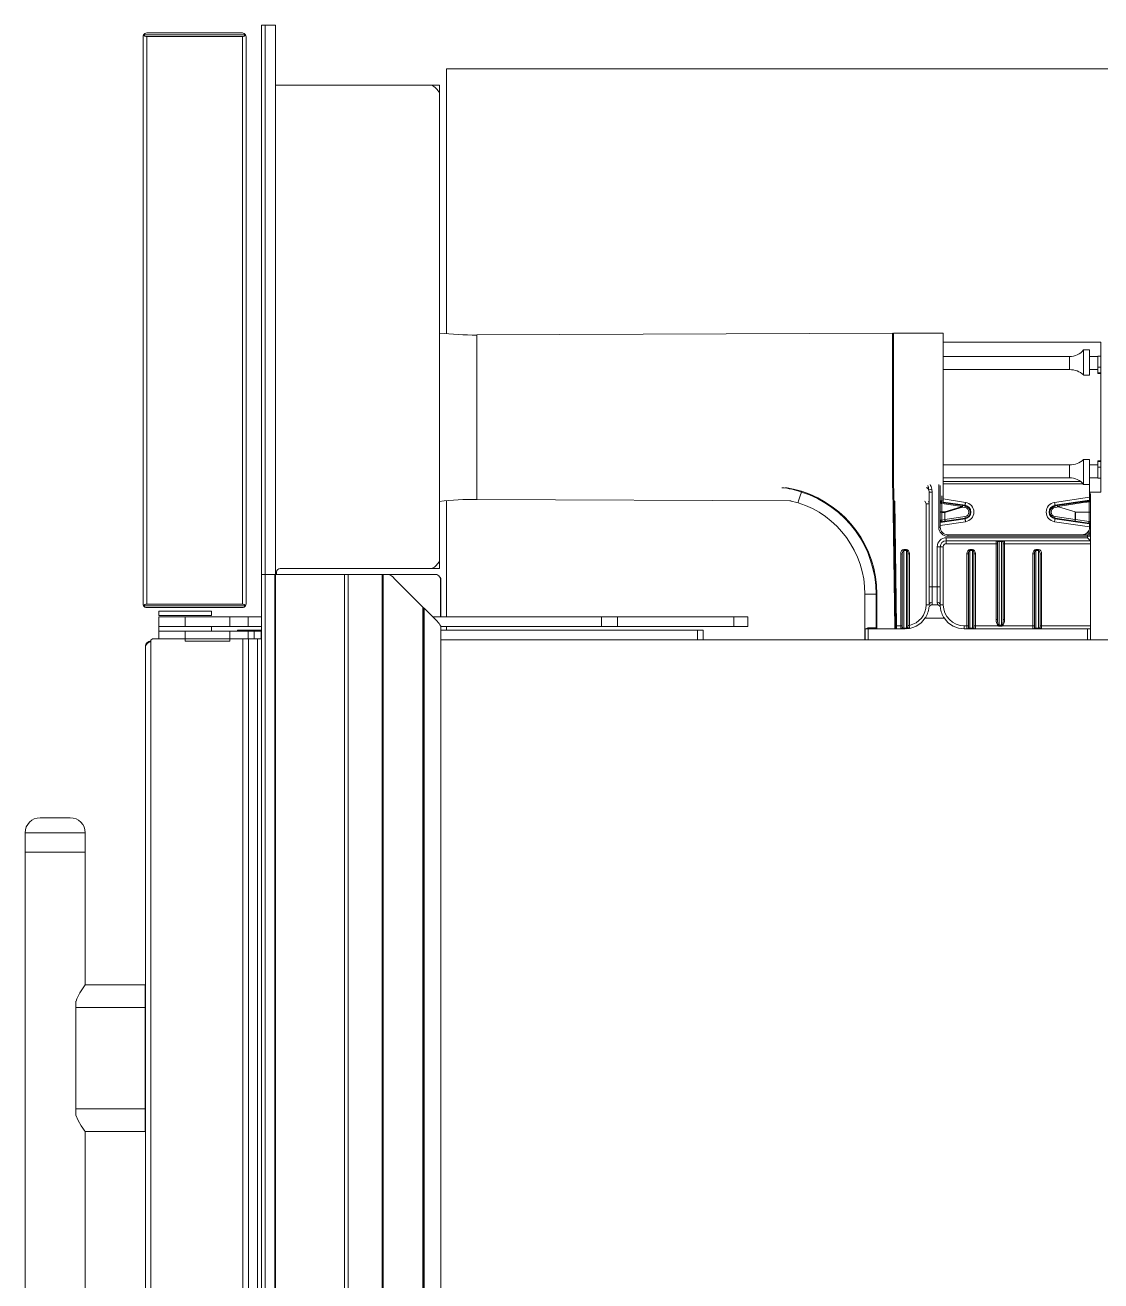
# Model space of a CAD drawing. Header units: millimetres. Extents: x -10942 to 92711, y -16583 to 30009.
# Drawn here: x -3777 to -3322, y 2478 to 3009 of the extents above; entities that cross this region are included whole.
import ezdxf

# ---------------------------------------------------------------- set-up
doc = ezdxf.new("R2010")
doc.units = ezdxf.units.MM
doc.header["$LTSCALE"] = 1000
doc.header["$MEASUREMENT"] = 0

# ---------------------------------------------------------------- blocks, each defined once
blk = doc.blocks.new('subzero-BI-36UG-S - RH side')
at = {"color": 7, "linetype": 'Continuous', "lineweight": 0}
for p, q in [((11.986, 50.026), (11.986, 40.886)), ((12.046, 50.026), (11.986, 50.026)), ((12.046, 40.886), (12.046, 50.026)), ((12.218, 50.026), (12.046, 50.026)), ((12.218, 40.886), (12.218, 50.026)), ((10.017, 40.395), (10.017, 49.833)), ((11.723, 49.865), (10.026, 49.865)), ((10.026, 49.865), (11.723, 49.865)), ((10.079, 49.895), (11.669, 49.895)), ((10.079, 40.393), (10.079, 49.835)), ((11.669, 49.835), (10.079, 49.835)), ((11.669, 40.393), (11.669, 49.835)), ((11.731, 40.395), (11.731, 49.833)), ((35.247, 49.296), (15.065, 49.296)), ((15.065, 49.296), (15.065, 44.89)), ((12.218, 49.026), (14.814, 49.026)), ((14.814, 49.026), (14.946, 49.026)), ((14.946, 49.026), (14.946, 48.894)), ((14.946, 41.113), (14.946, 48.894)), ((22.484, 44.9), (15.571, 44.87)), ((15.571, 43.502), (15.571, 44.87)), ((22.484, 44.9), (22.484, 42.324)), ((22.504, 44.83), (22.484, 44.83)), ((23.329, 44.9), (22.504, 44.9)), ((22.504, 43.502), (22.504, 44.9)), ((23.329, 43.502), (23.329, 44.9)), ((25.952, 44.752), (23.329, 44.752)), ((25.952, 44.519), (25.952, 44.752)), ((25.431, 44.511), (23.329, 44.511)), ((25.431, 44.293), (25.431, 44.511)), ((25.764, 44.621), (25.664, 44.621)), ((25.664, 44.621), (25.664, 44.204)), ((25.764, 44.204), (25.764, 44.621)), ((25.902, 44.511), (25.764, 44.511)), ((25.902, 44.519), (25.952, 44.519)), ((25.902, 44.519), (25.902, 44.511)), ((25.902, 44.293), (25.902, 44.511)), ((25.952, 44.333), (25.952, 44.519)), ((25.902, 44.333), (25.952, 44.333)), ((25.952, 44.333), (25.952, 44.238)), ((23.329, 44.293), (25.431, 44.293)), ((25.664, 44.204), (25.764, 44.204)), ((25.902, 44.293), (25.764, 44.293)), ((25.902, 44.293), (25.902, 44.229)), ((25.952, 44.238), (25.902, 44.238)), ((25.952, 44.229), (25.902, 44.229)), ((25.952, 44.229), (25.952, 44.238)), ((25.952, 42.775), (25.952, 44.229)), ((15.571, 42.134), (15.571, 43.502)), ((22.504, 42.319), (22.504, 43.502)), ((23.329, 42.252), (23.329, 43.502)), ((25.952, 43.502), (25.954, 43.502)), ((22.504, 42.82), (22.484, 42.82)), ((25.431, 42.711), (23.329, 42.711)), ((25.431, 42.493), (25.431, 42.711)), ((25.764, 42.799), (25.664, 42.799)), ((25.664, 42.799), (25.664, 42.383)), ((25.764, 42.383), (25.764, 42.799)), ((25.764, 42.711), (25.902, 42.711)), ((25.902, 42.775), (25.952, 42.775)), ((25.902, 42.775), (25.902, 42.711)), ((25.902, 42.765), (25.952, 42.765)), ((25.902, 42.493), (25.902, 42.711)), ((25.952, 42.671), (25.902, 42.671)), ((25.952, 42.765), (25.952, 42.775)), ((25.952, 42.765), (25.952, 42.671)), ((25.952, 42.485), (25.952, 42.671)), ((23.329, 42.493), (25.431, 42.493)), ((23.329, 42.434), (25.61, 42.434)), ((25.764, 42.493), (25.902, 42.493)), ((25.902, 42.493), (25.902, 42.485)), ((25.952, 42.485), (25.902, 42.485)), ((25.952, 42.252), (25.952, 42.485)), ((22.503, 42.348), (22.484, 42.348)), ((22.524, 39.995), (22.493, 42.322)), ((22.508, 42.315), (22.539, 39.996)), ((23.094, 42.254), (23.089, 42.293)), ((23.144, 42.254), (23.094, 42.254)), ((23.094, 40.681), (23.094, 42.254)), ((23.137, 42.303), (23.144, 42.254)), ((23.144, 42.254), (23.144, 40.681)), ((23.254, 41.671), (23.254, 42.384)), ((23.279, 42.366), (23.279, 41.671)), ((25.657, 42.391), (23.329, 42.391)), ((23.329, 42.252), (23.329, 42.141)), ((25.664, 42.383), (25.764, 42.383)), ((25.764, 42.383), (25.764, 42.172)), ((25.764, 42.252), (25.952, 42.252)), ((25.764, 42.221), (25.779, 42.221)), ((25.779, 42.221), (25.779, 42.134)), ((25.779, 42.221), (25.779, 41.571)), ((15.065, 42.113), (15.065, 40.181)), ((15.571, 42.134), (20.797, 42.111)), ((20.776, 42.111), (20.914, 42.078)), ((22.526, 42.105), (22.554, 40.031)), ((23.094, 42.06), (23.044, 42.06)), ((23.044, 40.381), (23.044, 42.06)), ((23.279, 42.108), (23.304, 42.108)), ((23.3, 42.083), (23.649, 42.031)), ((23.304, 42.196), (23.304, 42.108)), ((23.304, 42.108), (23.329, 42.104)), ((23.304, 42.068), (23.304, 41.929)), ((23.646, 42.017), (23.304, 42.068)), ((23.329, 42.141), (23.7, 42.085)), ((23.329, 42.141), (23.329, 42.09)), ((23.692, 42.036), (23.329, 42.09)), ((23.353, 41.929), (23.646, 42.017)), ((23.649, 42.006), (23.357, 41.918)), ((23.649, 42.031), (23.691, 42.025)), ((23.691, 42), (23.649, 42.006)), ((25.181, 42.085), (25.764, 42.172)), ((25.764, 42.122), (25.188, 42.036)), ((25.19, 42.025), (25.231, 42.031)), ((25.245, 42.008), (25.19, 42)), ((25.231, 42.031), (25.691, 42.1)), ((25.695, 42.086), (25.233, 42.017)), ((25.524, 41.925), (25.245, 42.008)), ((25.754, 41.924), (25.754, 42.095)), ((25.764, 42.172), (25.764, 42.122)), ((25.764, 42.134), (25.779, 42.134)), ((25.779, 42.084), (25.779, 42.134)), ((25.779, 42.084), (25.779, 41.918)), ((23.279, 41.751), (23.692, 41.812)), ((23.304, 41.929), (23.304, 41.918)), ((23.304, 41.929), (23.353, 41.929)), ((23.304, 41.918), (23.304, 41.791)), ((23.353, 41.918), (23.304, 41.918)), ((23.304, 41.791), (23.353, 41.798)), ((23.353, 41.929), (23.353, 41.918)), ((23.357, 41.918), (23.353, 41.918)), ((23.353, 41.798), (23.353, 41.918)), ((23.353, 41.798), (23.357, 41.798)), ((23.357, 41.918), (23.357, 41.798)), ((23.357, 41.798), (23.691, 41.848)), ((23.691, 41.823), (23.357, 41.773)), ((25.188, 41.812), (25.764, 41.726)), ((25.19, 41.848), (25.524, 41.798)), ((25.524, 41.773), (25.19, 41.823)), ((25.524, 41.798), (25.524, 41.925)), ((25.524, 41.798), (25.527, 41.798)), ((25.527, 41.924), (25.527, 41.798)), ((25.527, 41.924), (25.754, 41.924)), ((25.527, 41.798), (25.754, 41.764)), ((25.754, 41.764), (25.754, 41.924)), ((25.779, 41.918), (25.779, 41.764)), ((23.279, 41.671), (23.254, 41.671)), ((23.7, 41.763), (23.279, 41.7)), ((23.357, 41.773), (23.307, 41.766)), ((25.764, 41.676), (25.181, 41.763)), ((25.75, 41.74), (25.524, 41.773)), ((25.754, 41.764), (25.779, 41.764)), ((25.754, 41.571), (25.754, 41.622)), ((25.764, 41.726), (25.764, 41.676)), ((25.779, 41.714), (25.764, 41.714)), ((25.764, 41.676), (25.764, 41.671)), ((25.779, 41.714), (25.779, 41.764)), ((25.779, 41.714), (25.779, 41.571)), ((23.379, 41.496), (25.729, 41.496)), ((23.379, 41.446), (23.379, 41.496)), ((25.779, 41.446), (23.379, 41.446)), ((23.379, 41.396), (23.379, 41.446)), ((24.207, 41.396), (23.379, 41.396)), ((23.404, 41.546), (25.729, 41.546)), ((23.404, 41.546), (23.404, 41.521)), ((25.729, 41.521), (23.404, 41.521)), ((24.207, 41.396), (24.207, 41.446)), ((24.232, 41.396), (24.207, 41.396)), ((24.207, 40.137), (24.207, 41.396)), ((24.232, 40.137), (24.232, 41.421)), ((24.257, 41.446), (24.257, 41.432)), ((24.3, 41.432), (24.257, 41.432)), ((24.257, 41.432), (24.257, 40.04)), ((24.3, 41.446), (24.3, 41.432)), ((24.3, 40.04), (24.3, 41.432)), ((24.325, 41.421), (24.325, 40.137)), ((24.35, 41.396), (24.325, 41.396)), ((24.35, 41.446), (24.35, 41.396)), ((25.779, 41.396), (24.35, 41.396)), ((24.35, 41.396), (24.35, 40.137)), ((25.714, 41.571), (25.754, 41.571)), ((25.729, 41.546), (25.754, 41.546)), ((25.729, 41.546), (25.729, 41.521)), ((25.729, 41.496), (25.729, 41.521)), ((25.779, 41.521), (25.729, 41.521)), ((25.754, 41.546), (25.754, 41.571)), ((25.779, 41.571), (25.754, 41.571)), ((25.779, 41.521), (25.779, 41.571)), ((25.779, 41.521), (25.779, 41.571)), ((25.779, 41.521), (25.779, 41.446)), ((25.779, 41.396), (25.779, 41.446)), ((25.779, 40.031), (25.779, 41.396)), ((22.622, 40.031), (22.622, 41.227)), ((22.647, 41.227), (22.622, 41.227)), ((22.647, 40.006), (22.647, 41.227)), ((22.672, 41.285), (22.672, 41.302)), ((22.672, 41.302), (22.715, 41.302)), ((22.715, 41.285), (22.672, 41.285)), ((22.672, 41.285), (22.672, 39.989)), ((22.715, 41.285), (22.715, 41.302)), ((22.715, 39.99), (22.715, 41.285)), ((22.74, 41.227), (22.74, 40.013)), ((22.74, 41.227), (22.765, 41.227)), ((22.765, 41.227), (22.765, 40.038)), ((23.229, 40.681), (23.229, 41.346)), ((23.279, 41.346), (23.229, 41.346)), ((23.279, 41.346), (23.279, 40.681)), ((23.329, 41.346), (23.279, 41.346)), ((23.329, 41.346), (23.329, 40.381)), ((23.747, 41.227), (23.722, 41.227)), ((23.722, 40.031), (23.722, 41.227)), ((23.747, 40.006), (23.747, 41.227)), ((23.772, 41.285), (23.772, 41.302)), ((23.772, 41.302), (23.815, 41.302)), ((23.772, 41.285), (23.772, 39.989)), ((23.815, 41.285), (23.772, 41.285)), ((23.815, 41.285), (23.815, 41.302)), ((23.815, 39.989), (23.815, 41.285)), ((23.84, 41.227), (23.84, 40.006)), ((23.865, 41.227), (23.84, 41.227)), ((23.865, 41.227), (23.865, 40.031)), ((24.822, 40.031), (24.822, 41.227)), ((24.822, 41.227), (24.847, 41.227)), ((24.847, 40.006), (24.847, 41.227)), ((24.872, 41.302), (24.872, 41.285)), ((24.872, 41.302), (24.915, 41.302)), ((24.872, 41.285), (24.872, 39.989)), ((24.915, 41.285), (24.872, 41.285)), ((24.915, 41.302), (24.915, 41.285)), ((24.915, 39.989), (24.915, 41.285)), ((24.94, 41.227), (24.94, 40.006)), ((24.965, 41.227), (24.94, 41.227)), ((24.965, 41.227), (24.965, 40.031)), ((12.299, 40.986), (14.824, 40.986)), ((14.946, 40.986), (14.824, 40.986)), ((14.946, 41.113), (14.946, 40.986)), ((11.986, 40.886), (11.986, -10.41)), ((11.986, 40.886), (12.046, 40.886)), ((11.986, 40.886), (12.046, 40.886)), ((12.046, 40.886), (12.218, 40.886)), ((12.046, 40.886), (12.046, -10.412)), ((12.208, 40.886), (12.046, 40.886)), ((12.208, -10.412), (12.208, 40.886)), ((12.218, 40.886), (12.239, 40.886)), ((12.218, -10.412), (12.218, 40.886)), ((13.368, 40.886), (12.218, 40.886)), ((12.239, 40.886), (12.239, 40.926)), ((13.368, -8.088), (13.368, 40.886)), ((13.368, 40.886), (13.428, 40.886)), ((13.428, 40.886), (13.428, -8.088)), ((13.993, 40.886), (13.428, 40.886)), ((13.993, -8.088), (13.993, 40.886)), ((13.993, 40.886), (14.003, 40.886)), ((14.003, 40.886), (14.003, -8.088)), ((14.013, 40.886), (14.003, 40.886)), ((14.013, 40.886), (14.013, -8.088)), ((14.104, 40.886), (14.013, 40.886)), ((14.905, 40.886), (14.104, 40.886)), ((14.673, 40.342), (14.189, 40.826)), ((14.963, 40.181), (14.963, 40.83)), ((14.968, 40.823), (14.968, 40.181)), ((22.026, 40.557), (22.026, 39.796)), ((22.212, 40.559), (22.226, 40.559)), ((22.212, 39.996), (22.212, 40.559)), ((22.226, 40.559), (22.226, 39.996)), ((23.094, 40.381), (23.094, 40.681)), ((23.144, 40.681), (23.094, 40.681)), ((23.144, 40.681), (23.144, 40.424)), ((23.144, 40.681), (23.229, 40.681)), ((23.229, 40.424), (23.229, 40.681)), ((23.279, 40.681), (23.229, 40.681)), ((23.279, 40.681), (23.279, 40.381)), ((11.723, 40.363), (10.026, 40.363)), ((10.026, 40.363), (11.723, 40.363)), ((10.079, 40.393), (11.669, 40.393)), ((11.669, 40.333), (10.079, 40.333)), ((14.673, -8.088), (14.673, 40.342)), ((14.683, -8.088), (14.683, 40.332)), ((23.094, 40.381), (23.044, 40.381)), ((23.141, 40.381), (23.231, 40.381)), ((23.279, 40.381), (23.28, 40.353)), ((23.329, 40.381), (23.279, 40.381)), ((10.28, 40.276), (10.28, 40.201)), ((10.28, 40.276), (11.155, 40.276)), ((10.28, 40.201), (11.155, 40.201)), ((10.28, 40.181), (10.28, 40.017)), ((10.28, 40.181), (10.718, 40.181)), ((10.718, 40.181), (10.718, 40.017)), ((10.718, 40.181), (11.463, 40.181)), ((11.155, 40.201), (11.155, 40.276)), ((11.463, 40.181), (11.463, 40.017)), ((11.463, 40.181), (11.763, 40.181)), ((11.763, 40.181), (11.763, 40.017)), ((11.763, 40.181), (11.986, 40.181)), ((14.693, 40.322), (14.693, -8.088)), ((14.908, 40.107), (14.693, 40.322)), ((14.834, 40.181), (17.642, 40.181)), ((17.642, 40.181), (17.642, 40.017)), ((17.642, 40.181), (17.908, 40.181)), ((17.908, 40.181), (17.908, 40.017)), ((17.908, 40.181), (19.846, 40.181)), ((19.846, 40.181), (19.846, 40.017)), ((19.846, 40.181), (20.08, 40.181)), ((20.08, 40.181), (20.08, 40.017)), ((23.348, 40.156), (23.024, 40.156)), ((24.232, 40.137), (24.207, 40.137)), ((24.35, 40.137), (24.325, 40.137)), ((10.28, 40.017), (10.28, 39.94)), ((10.28, 40.017), (10.718, 40.017)), ((10.28, 39.94), (10.28, 39.814)), ((10.28, 39.94), (10.718, 39.94)), ((10.718, 40.017), (11.463, 40.017)), ((10.718, 39.94), (10.718, 39.776)), ((10.718, 39.94), (11.463, 39.94)), ((11.155, 39.94), (11.155, 40.017)), ((11.463, 40.017), (11.763, 40.017)), ((11.463, 39.776), (11.463, 39.94)), ((11.463, 39.94), (11.763, 39.94)), ((11.59, 39.96), (11.59, 39.94)), ((11.59, 39.96), (11.986, 39.96)), ((11.763, 40.017), (11.986, 40.017)), ((11.763, 39.94), (11.763, 39.814)), ((11.763, 39.94), (11.863, 39.94)), ((11.863, 39.94), (11.98, 39.94)), ((11.863, 39.94), (11.863, 39.814)), ((11.98, 39.94), (11.986, 39.94)), ((11.98, 39.94), (11.98, 39.814)), ((14.968, -8.088), (14.968, 40.023)), ((14.968, 40.017), (17.642, 40.017)), ((14.968, 39.96), (19.24, 39.96)), ((15.065, 40.017), (15.065, 39.96)), ((17.642, 40.017), (17.908, 40.017)), ((17.908, 40.017), (19.846, 40.017)), ((19.24, 39.796), (19.24, 39.96)), ((19.24, 39.96), (19.337, 39.96)), ((19.337, 39.796), (19.337, 39.96)), ((19.846, 40.017), (20.08, 40.017)), ((22.029, 39.796), (22.029, 39.981)), ((22.029, 39.981), (22.079, 39.981)), ((22.029, 39.796), (22.029, 39.951)), ((22.029, 39.951), (22.029, 39.951)), ((22.043, 39.981), (22.073, 39.996)), ((22.073, 39.996), (22.212, 39.996)), ((22.079, 39.981), (22.079, 39.796)), ((22.079, 39.981), (22.694, 39.981)), ((22.212, 39.996), (22.226, 39.996)), ((22.554, 40.031), (22.622, 40.031)), ((22.622, 39.981), (22.622, 40.031)), ((22.647, 40.031), (22.622, 40.031)), ((22.672, 39.981), (22.672, 39.989)), ((22.672, 39.989), (22.694, 39.989)), ((22.694, 39.981), (22.694, 39.989)), ((22.765, 40.038), (22.74, 40.038)), ((23.679, 40.031), (23.679, 39.981)), ((23.679, 40.031), (23.722, 40.031)), ((23.679, 39.981), (25.729, 39.981)), ((23.722, 39.981), (23.722, 40.031)), ((23.747, 40.031), (23.722, 40.031)), ((23.772, 39.981), (23.772, 39.989)), ((23.772, 39.989), (23.815, 39.989)), ((23.815, 39.981), (23.815, 39.989)), ((23.865, 40.031), (23.84, 40.031)), ((23.865, 40.031), (23.865, 39.981)), ((23.865, 40.031), (24.246, 40.031)), ((24.257, 40.04), (24.3, 40.04)), ((24.257, 40.04), (24.257, 40.026)), ((24.3, 40.026), (24.257, 40.026)), ((24.3, 40.04), (24.3, 40.026)), ((24.311, 40.031), (24.822, 40.031)), ((24.822, 39.981), (24.822, 40.031)), ((24.822, 40.031), (24.847, 40.031)), ((24.872, 39.989), (24.872, 39.981)), ((24.872, 39.989), (24.915, 39.989)), ((24.915, 39.989), (24.915, 39.981)), ((24.965, 40.031), (24.94, 40.031)), ((24.965, 40.031), (24.965, 39.981)), ((24.965, 40.031), (25.779, 40.031)), ((25.729, 39.796), (25.729, 39.981)), ((25.779, 39.981), (25.729, 39.981)), ((25.779, 39.981), (25.779, 40.031)), ((25.779, 39.981), (25.779, 39.796)), ((10.176, 39.814), (10.145, 39.794)), ((10.145, 39.794), (10.145, 39.775)), ((10.145, 39.775), (10.145, -10.35)), ((10.176, 39.814), (11.679, 39.814)), ((10.718, 39.776), (11.463, 39.776)), ((11.679, 39.814), (11.769, 39.814)), ((11.679, -10.352), (11.679, 39.814)), ((11.769, 39.814), (11.769, -10.352)), ((11.921, 39.814), (11.769, 39.814)), ((11.921, 39.814), (11.986, 39.814)), ((11.921, -10.352), (11.921, 39.814)), ((36.005, 39.796), (14.968, 39.796)), ((10.055, -10.26), (10.055, 39.685)), ((8.305, 36.837), (8.555, 36.837)), ((8.555, 36.837), (8.805, 36.837)), ((8.055, 36.587), (8.555, 36.587)), ((8.055, 36.587), (8.055, 36.267)), ((8.555, 36.587), (9.055, 36.587)), ((9.055, 36.267), (9.055, 36.587)), ((8.055, 36.267), (8.555, 36.267)), ((8.055, 36.262), (9.055, 36.262)), ((8.055, 36.262), (8.055, -6.837)), ((8.121, 36.267), (8.121, 36.262)), ((8.555, 36.267), (9.055, 36.267)), ((8.989, 36.262), (8.989, 36.267)), ((9.055, 34.055), (9.055, 36.262)), ((10.05, 34.057), (9.053, 34.057)), ((10.05, 33.682), (10.05, 34.057)), ((8.901, 33.682), (8.901, 33.786)), ((8.901, 33.682), (10.05, 33.682)), ((8.901, 33.682), (8.901, 31.992)), ((10.05, 31.992), (10.05, 33.682)), ((10.05, 33.682), (10.055, 33.682)), ((8.901, 31.992), (10.05, 31.992)), ((8.901, 31.888), (8.901, 31.992)), ((10.055, 31.992), (10.05, 31.992)), ((10.05, 31.617), (10.05, 31.992)), ((9.053, 31.617), (10.05, 31.617)), ((9.055, -2.195), (9.055, 31.62))]:
    blk.add_line(p, q, dxfattribs=at)
for points in [[(20.702, 42.334), (20.836, 42.307), (20.973, 42.27)], [(20.969, 42.257), (20.95, 42.194), (20.934, 42.144), (20.923, 42.108), (20.917, 42.086), (20.914, 42.078), (20.914, 42.078)], [(22.493, 42.322), (22.496, 42.322), (22.499, 42.322), (22.502, 42.322), (22.504, 42.322)], [(23.089, 42.293), (23.073, 42.316), (23.053, 42.331)], [(23.054, 42.334), (23.073, 42.318), (23.089, 42.294)], [(23.082, 42.107), (23.088, 42.093), (23.094, 42.06)], [(23.279, 42.079), (23.279, 42.077), (23.28, 42.075), (23.283, 42.073), (23.286, 42.071), (23.29, 42.07), (23.294, 42.069), (23.299, 42.068), (23.304, 42.068)], [(23.304, 42.108), (23.303, 42.103), (23.302, 42.098), (23.302, 42.094), (23.301, 42.09), (23.301, 42.087), (23.3, 42.085), (23.3, 42.084), (23.3, 42.083)], [(23.692, 42.036), (23.692, 42.032), (23.691, 42.029), (23.691, 42.027), (23.691, 42.025), (23.691, 42.025)], [(23.7, 42.085), (23.698, 42.075), (23.697, 42.066), (23.696, 42.058), (23.695, 42.05), (23.694, 42.044), (23.693, 42.039), (23.693, 42.037), (23.692, 42.036)], [(25.188, 42.036), (25.188, 42.037), (25.188, 42.039), (25.187, 42.044), (25.186, 42.05), (25.185, 42.058), (25.184, 42.066), (25.182, 42.075), (25.181, 42.085)], [(25.19, 42.025), (25.19, 42.025), (25.19, 42.027), (25.189, 42.029), (25.189, 42.032), (25.188, 42.036)], [(25.752, 42.12), (25.751, 42.117), (25.751, 42.114), (25.75, 42.111), (25.75, 42.109), (25.75, 42.109)], [(25.779, 42.084), (25.778, 42.086), (25.777, 42.088), (25.774, 42.09), (25.771, 42.092), (25.767, 42.093), (25.763, 42.094), (25.758, 42.094), (25.754, 42.095)], [(23.279, 41.783), (23.279, 41.783), (23.28, 41.784), (23.282, 41.784), (23.284, 41.785), (23.288, 41.786), (23.291, 41.787), (23.295, 41.788), (23.299, 41.789), (23.304, 41.791)], [(23.307, 41.766), (23.307, 41.766), (23.307, 41.768), (23.307, 41.77), (23.306, 41.773), (23.306, 41.777), (23.305, 41.781), (23.304, 41.786), (23.304, 41.791)], [(23.357, 41.773), (23.357, 41.774), (23.357, 41.775), (23.357, 41.778), (23.356, 41.781), (23.356, 41.784), (23.355, 41.789), (23.354, 41.793), (23.353, 41.798)], [(23.692, 41.812), (23.692, 41.816), (23.691, 41.819), (23.691, 41.821), (23.691, 41.823), (23.691, 41.823)], [(23.7, 41.763), (23.698, 41.773), (23.697, 41.782), (23.696, 41.79), (23.695, 41.798), (23.694, 41.804), (23.693, 41.809), (23.693, 41.811), (23.692, 41.812)], [(25.188, 41.812), (25.188, 41.811), (25.188, 41.809), (25.187, 41.804), (25.186, 41.798), (25.185, 41.79), (25.184, 41.782), (25.182, 41.773), (25.181, 41.763)], [(25.19, 41.823), (25.19, 41.823), (25.19, 41.821), (25.189, 41.819), (25.189, 41.816), (25.188, 41.812)], [(25.527, 41.798), (25.527, 41.793), (25.526, 41.789), (25.525, 41.784), (25.525, 41.781), (25.524, 41.778), (25.524, 41.775), (25.524, 41.774), (25.524, 41.773)], [(23.307, 41.766), (23.297, 41.764), (23.287, 41.763), (23.279, 41.762)], [(23.29, 41.752), (23.288, 41.754), (23.284, 41.757), (23.282, 41.759), (23.28, 41.76), (23.279, 41.761), (23.279, 41.762)], [(25.754, 41.764), (25.753, 41.76), (25.752, 41.755), (25.752, 41.751), (25.751, 41.747), (25.751, 41.744), (25.75, 41.742), (25.75, 41.74), (25.75, 41.74)], [(25.779, 41.446), (25.778, 41.447), (25.775, 41.45), (25.77, 41.454), (25.764, 41.461), (25.756, 41.468), (25.748, 41.477), (25.738, 41.486), (25.729, 41.496)], [(22.212, 40.559), (22.146, 40.558), (22.094, 40.558), (22.056, 40.557), (22.033, 40.557), (22.026, 40.557), (22.026, 40.557)], [(14.683, 40.332), (14.682, 40.332), (14.682, 40.333), (14.681, 40.333), (14.68, 40.335), (14.678, 40.336), (14.676, 40.338), (14.675, 40.34), (14.673, 40.342)], [(14.683, 40.332), (14.683, 40.332), (14.683, 40.331), (14.684, 40.33), (14.686, 40.329), (14.687, 40.327), (14.689, 40.326), (14.691, 40.324), (14.693, 40.322)], [(23.091, 40.336), (23.1, 40.36), (23.128, 40.379), (23.141, 40.381), (23.141, 40.381)], [(23.144, 40.424), (23.142, 40.387), (23.141, 40.381)], [(23.231, 40.381), (23.231, 40.387), (23.229, 40.424)], [(23.231, 40.381), (23.232, 40.381), (23.244, 40.379), (23.272, 40.36), (23.281, 40.336)], [(22.192, 39.981), (22.198, 39.981), (22.205, 39.984), (22.21, 39.989), (22.212, 39.992), (22.212, 39.993), (22.212, 39.996)], [(22.226, 39.996), (22.225, 39.991), (22.221, 39.981)], [(22.554, 40.031), (22.551, 40.031), (22.548, 40.031), (22.545, 40.031), (22.543, 40.031), (22.541, 40.031), (22.54, 40.031), (22.539, 40.031), (22.539, 40.031)], [(22.554, 40.031), (22.554, 40.022), (22.554, 40.014), (22.554, 40.006), (22.554, 39.999), (22.554, 39.993), (22.554, 39.988), (22.554, 39.984), (22.554, 39.982), (22.554, 39.981)], [(8.901, 31.888), (8.937, 31.801), (8.988, 31.713), (9.015, 31.672), (9.038, 31.64), (9.054, 31.618), (9.053, 31.62)]]:
    blk.add_lwpolyline(points, dxfattribs=at)
for centre, radius, start, end in [((10.079, 49.833), 0.062, 148.927, 180), ((10.079, 49.833), 0.062, 148.927, 180), ((10.079, 49.833), 0.062, 90, 148.927), ((10.079, 49.897), 0.062, 211.073, 270), ((11.669, 49.833), 0.062, 31.073, 90), ((11.669, 49.897), 0.062, 270, 328.927), ((11.669, 49.833), 0.062, 0, 31.073), ((11.669, 49.833), 0.062, 0, 31.073), ((14.716, 48.796), 0.25, 23.0739, 66.9261), ((15.546, 50.482), 5.613, 263.8581, 270.25), ((25.431, 44.811), 0.3, 270, 320.7882), ((25.439, 43.964), 0.329, 46.9149, 91.3367), ((25.442, 43.032), 0.322, 268.1386, 313.6099), ((25.431, 42.193), 0.3, 39.2118, 90), ((20.532, 41.048), 1.285, 70.1244, 85.1186), ((22.605, 41.751), 1.713, 162.3773, 162.8201), ((20.428, 40.557), 1.784, 0.0858, 72.3597), ((20.428, 40.557), 1.797, 0.0838, 72.3627), ((22.529, 42.323), 0.0361, 137.1873, 181.2479), ((16.792, 71.312), 29.695, 282.2445, 282.3387), ((23.09, 42.294), 0.00136, 183.2931, 243.678), ((23.095, 42.294), 0.00641, 175.0022, 184.9978), ((23.105, 42.296), 0.0161, 190.971, 195.1677), ((23.09, 42.293), 0.00151, 189.9789, 252.1002), ((24.305, 37.4), 5.041, 103.4007, 103.9552), ((25.754, 42.221), 0.025, 0, 66.4218), ((15.546, 36.521), 5.613, 89.75, 96.1419), ((20.429, 40.557), 1.597, 359.9832, 72.3036), ((22.994, 42.06), 0.0501, 359.9731, 64.1213), ((23.304, 42.108), 0.025, 180, 261.5079), ((23.688, 42.013), 0.0422, 155.3314, 174.9848), ((23.486, 41.958), 0.17, 16.3613, 20.1945), ((23.605, 42.019), 0.0461, 344.146, 15.2776), ((23.646, 42.013), 0.0461, 344.1573, 15.2664), ((23.676, 41.924), 0.102, 278.4921, 81.5079), ((23.679, 41.924), 0.0769, 278.4921, 81.5079), ((23.676, 41.924), 0.113, 278.4921, 81.5079), ((23.676, 41.924), 0.163, 278.4921, 81.5079), ((25.205, 41.924), 0.163, 98.4921, 261.5079), ((25.205, 41.924), 0.113, 98.4921, 261.5079), ((25.205, 41.924), 0.102, 98.4921, 261.5079), ((25.201, 41.924), 0.0769, 98.4921, 261.5079), ((25.234, 42.013), 0.0461, 164.7223, 195.8486), ((25.653, 42.082), 0.0421, 4.9893, 24.7035), ((25.701, 42.088), 0.0526, 7.0604, 22.7159), ((25.754, 42.084), 0.025, 0.1307, 98.5433), ((23.193, 41.87), 0.171, 16.3782, 20.1925), ((23.313, 41.786), 0.0461, 344.7224, 15.854), ((23.646, 41.835), 0.0461, 344.7273, 15.8491), ((25.234, 41.835), 0.0461, 164.145, 195.2841), ((25.568, 41.786), 0.0461, 164.146, 195.2776), ((23.404, 41.671), 0.15, 180, 270), ((23.404, 41.671), 0.125, 180, 270), ((25.639, 41.671), 0.125, 270, 0), ((25.754, 41.764), 0.025, 261.5079, 0), ((8.571, 39.278), 17.355, 8.1169, 8.1549), ((23.379, 41.346), 0.15, 90, 180), ((23.379, 41.346), 0.1, 90, 180), ((23.379, 41.346), 0.05, 90, 180), ((24.207, 41.421), 0.025, 0, 90), ((24.35, 41.421), 0.025, 90, 180), ((25.754, 41.521), 0.025, 0, 90), ((12.299, 40.926), 0.06, 90, 180), ((14.716, 41.211), 0.25, 295.6029, 336.7602), ((13.968, 40.605), 0.313, 45, 64.0531), ((14.718, 40.636), 0.313, 38.3717, 53.1301), ((14.487, 40.458), 0.603, 37.2388, 38.0164), ((10.079, 40.395), 0.062, 180, 211.073), ((10.079, 40.395), 0.062, 180, 211.073), ((10.079, 40.331), 0.062, 90, 148.927), ((10.079, 40.395), 0.062, 211.073, 270), ((11.669, 40.331), 0.062, 31.073, 90), ((11.669, 40.395), 0.062, 270, 328.927), ((11.669, 40.395), 0.062, 328.927, 0), ((11.669, 40.395), 0.062, 328.927, 0), ((22.694, 40.381), 0.35, 281.7459, 0), ((22.694, 40.381), 0.4, 325.7712, 353.6205), ((23.14, 40.377), 0.0468, 85.9413, 175.2639), ((23.232, 40.377), 0.0468, 4.7361, 94.0593), ((23.679, 40.381), 0.4, 186.3808, 214.2271), ((23.679, 40.381), 0.35, 180, 270), ((22.694, 40.381), 0.4, 270, 325.7711), ((23.679, 40.381), 0.4, 214.2289, 270), ((14.687, 39.886), 0.313, 25.9469, 45), ((22.058, 39.996), 0.0148, 270.8752, 0.8604), ((22.41, 49.002), 9.007, 270.7232, 270.8186), ((22.554, 39.996), 0.03, 180.7576, 210), ((22.554, 39.996), 0.015, 180.7576, 270), ((22.622, 40.006), 0.025, 270, 0), ((22.694, 40.364), 0.375, 270, 273.2485), ((22.712, 40.018), 0.0279, 275.12, 349.9143), ((22.741, 39.99), 0.0266, 180.6629, 198.7916), ((22.765, 40.013), 0.025, 180, 280.9528), ((18.962, 39.652), 3.822, 5.0455, 5.799), ((23.722, 40.006), 0.025, 270, 0), ((23.865, 40.006), 0.025, 180, 270), ((40.049, 31.908), 17.769, 152.7581, 152.7985), ((24.258, 40.042), 0.0162, 222.3882, 268.1998), ((24.257, 40.048), 0.00846, 226.4041, 269.3481), ((24.3, 40.048), 0.00845, 270.6192, 313.6286), ((24.299, 40.041), 0.0159, 271.3216, 318.0904), ((8.508, 31.908), 17.769, 27.2015, 27.2419), ((24.822, 40.006), 0.025, 270, 0), ((24.965, 40.006), 0.025, 180, 270), ((10.203, 39.627), 0.159, 111.4506, 158.5483), ((10.145, 39.685), 0.09, 89.997, 180), ((8.305, 36.587), 0.25, 90, 180), ((8.805, 36.587), 0.25, 0, 90), ((9.834, 33.437), 0.996, 141.686, 159.4719), ((10.05, 34.052), 0.005, 0, 90), ((10.05, 31.622), 0.005, 270, 0)]:
    blk.add_arc(centre, radius, start, end, dxfattribs=at)
for centre, major_axis, ratio, start_param, end_param in [((22.994, 42.235), (0, 0.204), 0.489293, 5.001693, 5.409577), ((22.994, 42.235), (0, 0.236), 0.635222, 5.007555, 5.399221), ((23.304, 42.057), (-0.0037, 0.0258), 0.06474, 5.134325, 6.263766), ((25.235, 42.006), (-0.0037, 0.0247), 0.035719, 0, 1.129441), ((25.364, 42.025), (0.131, 0.008), 0.171956, 3.153061, 3.57334), ((25.356, 42.075), (0.775, 0.105), 0.028874, 5.155104, 5.240677), ((25.356, 42.086), (0.777, 0.094), 0.057716, 5.156293, 5.241866), ((23.304, 41.93), (0.025, 0), 0.454173, 3.141593, 4.712389), ((23.304, 41.93), (0.025, 0), 0.022272, 3.141593, 4.712389), ((25.527, 41.976), (0, 0.0522), 0.478867, 2.998395, 3.141593), ((25.754, 41.918), (0.025, 0), 0.227087, 0, 1.570796), ((24.257, 41.421), (0.025, 0), 0.458446, 1.570796, 3.141593), ((24.3, 41.421), (0.025, 0), 0.458446, 0, 1.570796), ((22.672, 41.227), (0, 0.0749), 0.667813, 0, 1.570796), ((22.672, 41.227), (0, 0.0582), 0.429731, 0, 1.570796), ((22.715, 41.227), (0, 0.0749), 0.667813, 4.712389, 6.283185), ((22.715, 41.227), (0, 0.0582), 0.429731, 4.712389, 6.283185), ((23.772, 41.227), (0, 0.0749), 0.667813, 0, 1.570796), ((23.772, 41.227), (0, 0.0582), 0.429731, 0, 1.570796), ((23.815, 41.227), (0, 0.0749), 0.667813, 4.712389, 6.283185), ((23.815, 41.227), (0, 0.0582), 0.429731, 4.712389, 6.283185), ((24.872, 41.227), (0, 0.0749), 0.667813, 0, 1.570796), ((24.872, 41.227), (0, 0.0582), 0.429731, 0, 1.570796), ((24.915, 41.227), (0, 0.0749), 0.667813, 4.712389, 6.283185), ((24.915, 41.227), (0, 0.0582), 0.429731, 4.712389, 6.283185), ((24.257, 40.137), (0, 0.109), 0.458446, 1.570796, 2.910009), ((24.257, 40.137), (0, 0.0976), 0.25614, 1.570796, 2.910009), ((24.3, 40.137), (0, 0.0976), 0.25614, 3.373177, 4.712389), ((24.3, 40.137), (0, 0.109), 0.458446, 3.373177, 4.712389), ((22.672, 40.006), (0.025, 0), 0.667813, 3.141593, 4.712389), ((23.772, 40.006), (0.025, 0), 0.667813, 3.141593, 4.712389), ((23.815, 40.006), (0.025, 0), 0.667813, 4.712389, 6.283185), ((24.872, 40.006), (0.025, 0), 0.667813, 3.141593, 4.712389), ((24.915, 40.006), (0.025, 0), 0.667813, 4.712389, 6.283185)]:
    blk.add_ellipse(centre, major_axis=major_axis, ratio=ratio, start_param=start_param, end_param=end_param, dxfattribs=at)

msp = doc.modelspace()

# ---------------------------------------------------------------- block references
at = {"xscale": 25.4, "yscale": 25.4, "zscale": 25.4}
msp.add_blockref('subzero-BI-36UG-S - RH side', (-3981.44, 1738.16), dxfattribs=at)

doc.saveas('drawing.dxf')
